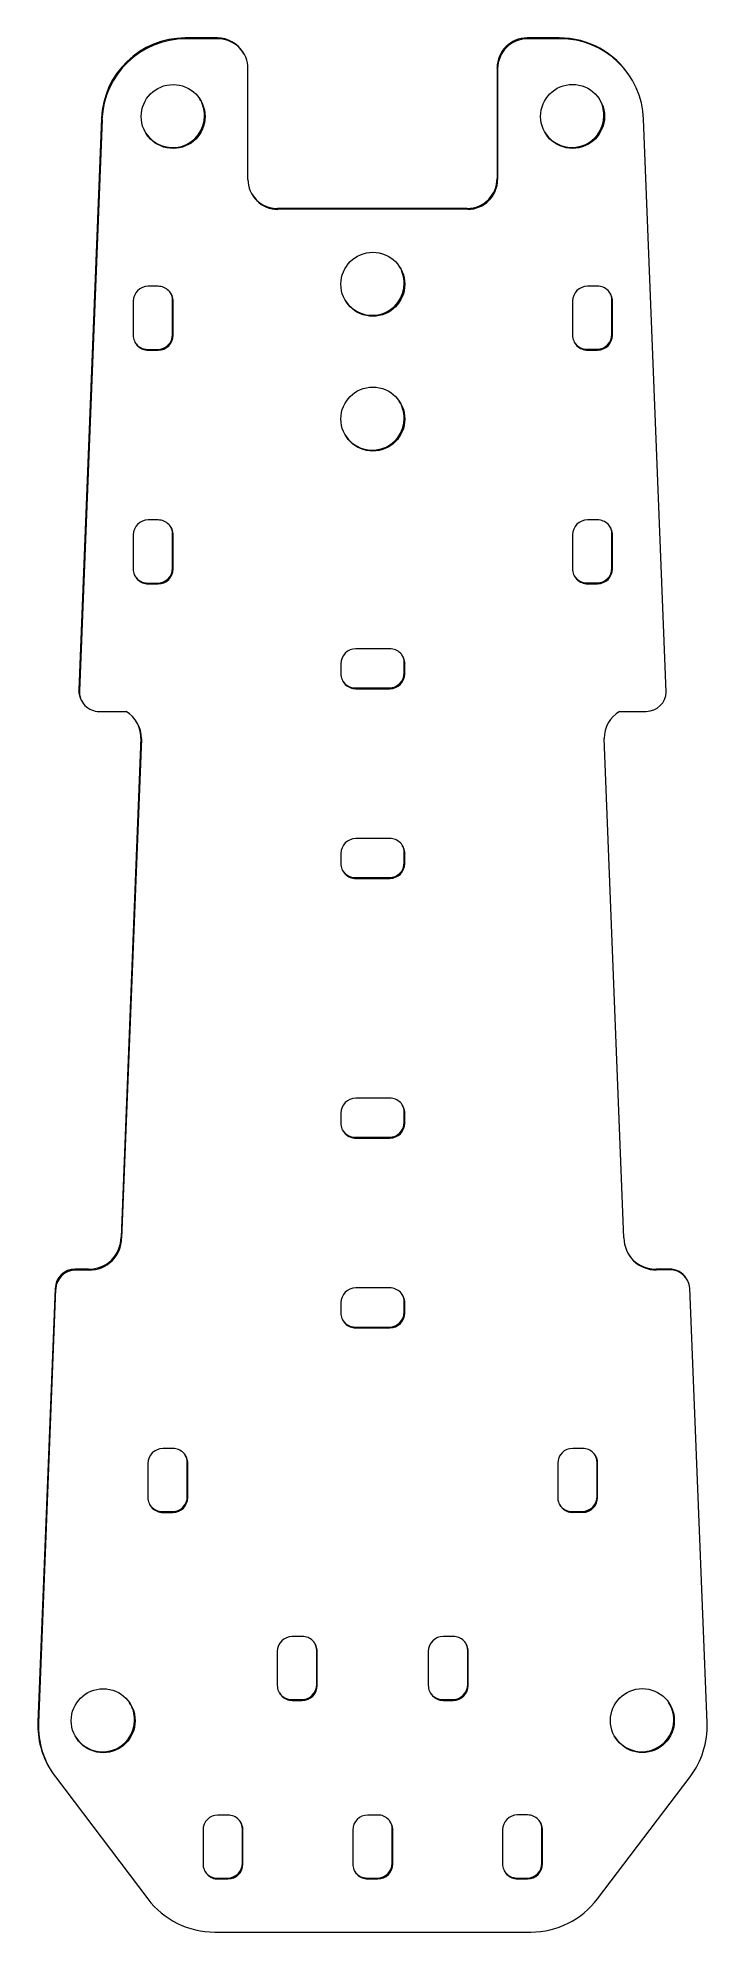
# Model space of a CAD drawing. Header units: millimetres. Extents: x -16.8 to 16.8, y -47.3 to 47.6.
import ezdxf

# ---------------------------------------------------------------- set-up
doc = ezdxf.new("R2010")
doc.units = ezdxf.units.MM

msp = doc.modelspace()

# ---------------------------------------------------------------- linework, layer by layer
at = {"color": 7, "linetype": 'Continuous', "lineweight": 15}
for p, q in [((-7.762, 47.549), (-9.376, 47.548)), ((-9.35, 47.506), (-9.376, 47.548)), ((-7.736, 47.507), (-9.35, 47.506)), ((-7.736, 47.507), (-7.762, 47.549)), ((9.351, 47.553), (7.738, 47.552)), ((7.765, 47.51), (7.738, 47.552)), ((9.378, 47.511), (7.765, 47.51)), ((9.378, 47.511), (9.351, 47.553)), ((-6.467, 46.808), (-6.494, 46.85)), ((-6.236, 40.468), (-6.236, 46.007)), ((6.265, 46.01), (6.238, 46.052)), ((6.238, 46.052), (6.238, 40.514)), ((6.265, 46.01), (6.265, 40.471)), ((12.928, 45.555), (12.902, 45.597)), ((-13.573, 43.514), (-14.706, 14.918)), ((-13.546, 43.472), (-14.68, 14.876)), ((-13.546, 43.472), (-13.573, 43.514)), ((14.708, 14.821), (13.574, 43.479)), ((6.265, 40.471), (6.238, 40.514)), ((4.738, 39.014), (-4.763, 39.011)), ((-4.736, 38.969), (-4.763, 39.011)), ((4.765, 38.971), (-4.736, 38.969)), ((4.765, 38.971), (4.738, 39.014)), ((-10.734, 35.119), (-11.234, 35.118)), ((11.264, 35.124), (10.764, 35.124)), ((-11.984, 34.368), (-11.984, 32.669)), ((-9.984, 34.369), (-10.011, 34.411)), ((-10.011, 32.711), (-10.011, 34.411)), ((-9.984, 32.669), (-9.984, 34.369)), ((10.014, 34.374), (10.014, 32.674)), ((12.014, 34.374), (11.987, 34.416)), ((11.987, 32.717), (11.987, 34.416)), ((12.014, 32.674), (12.014, 34.374)), ((-9.984, 32.669), (-10.011, 32.711)), ((12.014, 32.674), (11.987, 32.717)), ((-11.234, 31.919), (-11.261, 31.961)), ((-11.261, 31.961), (-10.761, 31.961)), ((-11.234, 31.919), (-10.734, 31.919)), ((-10.734, 31.919), (-10.761, 31.961)), ((10.764, 31.924), (10.737, 31.967)), ((10.737, 31.967), (11.237, 31.967)), ((10.764, 31.924), (11.264, 31.924)), ((11.264, 31.924), (11.237, 31.967)), ((-10.735, 23.421), (-11.235, 23.421)), ((11.263, 23.426), (10.763, 23.426)), ((-11.985, 22.671), (-11.985, 20.971)), ((-9.985, 22.672), (-10.011, 22.714)), ((-10.011, 21.014), (-10.011, 22.714)), ((-9.985, 20.972), (-9.985, 22.672)), ((10.014, 22.676), (10.013, 20.977)), ((12.013, 22.677), (11.987, 22.719)), ((11.987, 21.019), (11.987, 22.719)), ((12.013, 20.977), (12.013, 22.677)), ((-9.985, 20.972), (-10.011, 21.014)), ((12.013, 20.977), (11.987, 21.019)), ((-11.235, 20.222), (-11.261, 20.264)), ((-11.261, 20.264), (-10.761, 20.264)), ((-11.235, 20.222), (-10.735, 20.222)), ((-10.735, 20.222), (-10.761, 20.264)), ((10.763, 20.227), (10.737, 20.269)), ((10.737, 20.269), (11.237, 20.269)), ((10.763, 20.227), (11.263, 20.227)), ((11.263, 20.227), (11.237, 20.269)), ((-1.586, 16.225), (-1.586, 15.725)), ((0.864, 16.975), (-0.836, 16.975)), ((1.587, 16.268), (1.614, 16.226)), ((1.587, 15.768), (1.587, 16.268)), ((1.614, 15.726), (1.614, 16.226)), ((1.587, 15.768), (1.614, 15.726)), ((-14.68, 14.876), (-14.706, 14.918)), ((-14.553, 14.345), (-14.526, 14.302)), ((-0.863, 15.018), (-0.836, 14.975)), ((-0.863, 15.018), (0.837, 15.018)), ((-0.836, 14.975), (0.864, 14.976)), ((0.837, 15.018), (0.864, 14.976)), ((-13.68, 13.837), (-12.337, 13.837)), ((12.365, 13.843), (13.708, 13.843)), ((-11.601, 12.516), (-12.591, -12.479)), ((-11.574, 12.473), (-12.564, -12.521)), ((-11.574, 12.473), (-11.601, 12.516)), ((12.59, -12.515), (11.602, 12.479)), ((-1.586, 6.727), (-1.586, 6.227)), ((0.864, 7.477), (-0.836, 7.477)), ((1.587, 6.77), (1.614, 6.728)), ((1.587, 6.27), (1.587, 6.77)), ((1.613, 6.228), (1.614, 6.728)), ((1.587, 6.27), (1.613, 6.228)), ((-0.863, 5.52), (-0.836, 5.477)), ((-0.863, 5.52), (0.837, 5.52)), ((-0.836, 5.477), (0.864, 5.478)), ((0.837, 5.52), (0.864, 5.478)), ((0.863, -5.52), (-0.837, -5.52)), ((-1.587, -6.27), (-1.587, -6.77)), ((1.586, -6.227), (1.613, -6.269)), ((1.586, -6.727), (1.586, -6.227)), ((1.613, -6.769), (1.613, -6.269)), ((-0.864, -7.477), (-0.837, -7.52)), ((-0.864, -7.477), (0.836, -7.477)), ((-0.837, -7.52), (0.863, -7.519)), ((0.836, -7.477), (0.863, -7.519)), ((1.586, -6.727), (1.613, -6.769)), ((-12.564, -12.521), (-12.591, -12.479)), ((-14.868, -14.121), (-14.894, -14.079)), ((-14.223, -14.079), (-14.894, -14.079)), ((-14.196, -14.121), (-14.868, -14.121)), ((-14.196, -14.121), (-14.223, -14.079)), ((14.221, -14.114), (14.195, -14.072)), ((14.866, -14.072), (14.195, -14.072)), ((14.893, -14.114), (14.221, -14.114)), ((14.893, -14.114), (14.866, -14.072)), ((-15.894, -15.039), (-16.754, -36.751)), ((-15.867, -15.082), (-16.727, -36.793)), ((-15.867, -15.082), (-15.894, -15.039)), ((0.863, -15.018), (-0.837, -15.018)), ((15.738, -14.58), (15.712, -14.538)), ((16.751, -36.785), (15.89, -15.033)), ((-1.587, -15.768), (-1.587, -16.268)), ((1.586, -15.725), (1.612, -15.767)), ((1.586, -16.225), (1.586, -15.725)), ((1.612, -16.267), (1.612, -15.767)), ((-0.864, -16.975), (-0.837, -17.018)), ((-0.864, -16.975), (0.836, -16.975)), ((-0.837, -17.018), (0.862, -17.017)), ((0.836, -16.975), (0.862, -17.017)), ((1.586, -16.225), (1.612, -16.267)), ((-9.997, -23.056), (-10.497, -23.056)), ((10.522, -23.051), (10.022, -23.051)), ((-11.247, -23.806), (-11.247, -25.505)), ((-9.247, -23.805), (-9.274, -23.763)), ((-9.274, -25.463), (-9.274, -23.763)), ((-9.248, -25.505), (-9.247, -23.805)), ((9.272, -23.801), (9.272, -25.501)), ((11.272, -23.8), (11.245, -23.758)), ((11.245, -25.458), (11.245, -23.758)), ((11.272, -25.5), (11.272, -23.8)), ((-9.248, -25.505), (-9.274, -25.463)), ((11.272, -25.5), (11.245, -25.458)), ((-10.497, -26.255), (-10.524, -26.213)), ((-10.524, -26.213), (-10.024, -26.213)), ((-10.497, -26.255), (-9.997, -26.255)), ((-9.997, -26.255), (-10.024, -26.213)), ((10.022, -26.25), (9.995, -26.208)), ((9.995, -26.208), (10.495, -26.208)), ((10.022, -26.25), (10.522, -26.25)), ((10.522, -26.25), (10.495, -26.208)), ((-3.518, -32.465), (-4.018, -32.465)), ((-2.768, -33.214), (-2.795, -33.172)), ((-2.795, -34.872), (-2.795, -33.172)), ((4.041, -32.463), (3.541, -32.463)), ((4.791, -33.213), (4.765, -33.17)), ((4.765, -34.87), (4.765, -33.17)), ((-4.768, -33.215), (-4.768, -34.914)), ((-2.768, -34.914), (-2.768, -33.214)), ((2.792, -33.213), (2.791, -34.913)), ((4.791, -34.912), (4.791, -33.213)), ((-2.768, -34.914), (-2.795, -34.872)), ((4.791, -34.912), (4.765, -34.87)), ((-4.018, -35.664), (-4.045, -35.622)), ((-4.045, -35.622), (-3.545, -35.622)), ((-4.018, -35.664), (-3.518, -35.664)), ((-3.518, -35.664), (-3.545, -35.622)), ((3.541, -35.662), (3.515, -35.62)), ((3.515, -35.62), (4.015, -35.62)), ((3.541, -35.662), (4.041, -35.662)), ((4.041, -35.662), (4.015, -35.62)), ((-16.727, -36.793), (-16.754, -36.751)), ((-16.109, -39.159), (-16.082, -39.201)), ((-15.878, -39.495), (-11.248, -45.601)), ((11.271, -45.596), (15.901, -39.488)), ((-7.238, -41.403), (-7.738, -41.403)), ((0.261, -41.401), (-0.239, -41.401)), ((7.761, -41.4), (7.261, -41.4)), ((-8.488, -42.153), (-8.488, -43.853)), ((-6.488, -42.153), (-6.515, -42.111)), ((-6.515, -43.81), (-6.515, -42.111)), ((-6.488, -43.852), (-6.488, -42.153)), ((-0.989, -42.152), (-0.989, -43.851)), ((1.011, -42.151), (0.985, -42.109)), ((0.985, -43.808), (0.985, -42.109)), ((1.011, -43.851), (1.011, -42.151)), ((6.511, -42.15), (6.511, -43.849)), ((8.511, -42.149), (8.484, -42.107)), ((8.484, -43.807), (8.484, -42.107)), ((8.511, -43.849), (8.511, -42.149)), ((-7.738, -44.603), (-7.765, -44.56)), ((-7.765, -44.56), (-7.265, -44.56)), ((-7.238, -44.602), (-7.265, -44.56)), ((-6.488, -43.852), (-6.515, -43.81)), ((-0.265, -44.559), (0.235, -44.558)), ((-0.239, -44.601), (-0.265, -44.559)), ((0.261, -44.601), (0.235, -44.558)), ((1.011, -43.851), (0.985, -43.808)), ((7.261, -44.599), (7.234, -44.557)), ((7.234, -44.557), (7.734, -44.557)), ((7.761, -44.599), (7.734, -44.557)), ((8.511, -43.849), (8.484, -43.807)), ((-7.738, -44.603), (-7.238, -44.602)), ((-0.239, -44.601), (0.261, -44.601)), ((7.261, -44.599), (7.761, -44.599)), ((-7.902, -47.262), (7.924, -47.259))]:
    msp.add_line(p, q, dxfattribs=at)
for centre in [(-9.984, 43.617), (10.015, 43.622), (0.015, 35.222), (0.015, 28.473), (-13.487, -36.681), (13.511, -36.675)]:
    msp.add_circle(centre, 1.6, dxfattribs=at)
for centre, radius, start, end in [((-9.375, 43.348), 4.201, 90.01223, 177.72481), ((-9.349, 43.305), 4.201, 90.01223, 177.72481), ((-7.762, 46.049), 1.499, 32.28406, 90.01785), ((-7.735, 46.007), 1.499, 359.99839, 90.02002), ((7.739, 46.052), 1.5, 90.01235, 179.99072), ((7.765, 46.01), 1.5, 90.01235, 179.99072), ((9.352, 43.354), 4.198, 32.28415, 90.01777), ((9.379, 43.313), 4.198, 2.26835, 90.01944), ((-10.011, 43.659), 1.6, 212.29798, 359.99837), ((-10.01, 43.66), 1.599, 359.99635, 32.28095), ((9.988, 43.664), 1.6, 212.29798, 359.99837), ((9.989, 43.664), 1.599, 359.99635, 32.28095), ((-4.737, 40.468), 1.499, 179.99839, 270.02002), ((4.738, 40.514), 1.5, 270.01235, 359.99072), ((4.764, 40.472), 1.5, 270.01235, 359.99072), ((-4.763, 40.511), 1.499, 212.28406, 270.01785), ((-0.011, 35.264), 1.599, 359.99635, 32.28095), ((-11.234, 34.368), 0.75, 90.01235, 179.99072), ((-10.734, 34.369), 0.75, 359.99839, 90.02002), ((-0.012, 35.264), 1.6, 212.29798, 359.99837), ((10.764, 34.373), 0.75, 90.01235, 179.99072), ((11.264, 34.374), 0.75, 359.99839, 90.02002), ((-10.76, 34.411), 0.75, 359.99643, 30.37306), ((11.238, 34.416), 0.75, 359.99643, 30.37306), ((-11.234, 32.669), 0.75, 179.99839, 270.02002), ((-11.261, 32.711), 0.75, 214.19257, 270.01696), ((-10.761, 32.712), 0.75, 270.01235, 359.99072), ((-10.734, 32.669), 0.75, 270.01235, 359.99072), ((10.764, 32.674), 0.75, 179.99839, 270.02002), ((10.737, 32.716), 0.75, 214.19257, 270.01696), ((11.237, 32.717), 0.75, 270.01235, 359.99072), ((11.264, 32.675), 0.75, 270.01235, 359.99072), ((-0.012, 28.515), 1.6, 212.29798, 359.99837), ((-0.011, 28.515), 1.599, 359.99635, 32.28095), ((-11.234, 22.671), 0.75, 90.01235, 179.99072), ((-10.734, 22.672), 0.75, 359.99839, 90.02002), ((-10.761, 22.714), 0.75, 359.99643, 30.37306), ((10.764, 22.676), 0.75, 90.01235, 179.99072), ((11.264, 22.677), 0.75, 359.99839, 90.02002), ((11.237, 22.719), 0.75, 359.99643, 30.37306), ((-11.235, 20.971), 0.75, 179.99839, 270.02002), ((-10.762, 21.014), 0.75, 270.01235, 359.99072), ((-10.735, 20.972), 0.75, 270.01235, 359.99072), ((10.763, 20.977), 0.75, 179.99839, 270.02002), ((11.236, 21.019), 0.75, 270.01235, 359.99072), ((11.263, 20.977), 0.75, 270.01235, 359.99072), ((-11.262, 21.014), 0.75, 214.19257, 270.01696), ((10.736, 21.019), 0.75, 214.19257, 270.01696), ((-0.836, 16.225), 0.75, 90.01235, 179.99072), ((0.864, 16.226), 0.75, 359.99839, 90.02002), ((0.838, 16.268), 0.75, 359.99643, 30.37306), ((-0.836, 15.725), 0.75, 179.99839, 270.02002), ((-0.863, 15.767), 0.75, 214.19257, 270.01696), ((0.837, 15.768), 0.75, 270.01235, 359.99072), ((0.864, 15.726), 0.75, 270.01235, 359.99072), ((-13.708, 14.878), 0.999, 177.72929, 212.28074), ((-13.681, 14.836), 1, 177.73101, 270.02008), ((13.708, 14.843), 1, 270.01254, 358.7038), ((-13.173, 12.474), 1.599, 359.99595, 58.5018), ((-13.2, 12.516), 1.599, 359.99642, 32.28087), ((13.202, 12.479), 1.6, 121.51366, 179.99324), ((-0.836, 6.727), 0.75, 90.01235, 179.99072), ((0.864, 6.728), 0.75, 359.99839, 90.02002), ((0.837, 6.77), 0.75, 359.99643, 30.37306), ((-0.837, 6.227), 0.75, 179.99839, 270.02002), ((-0.863, 6.269), 0.75, 214.19257, 270.01696), ((0.837, 6.27), 0.75, 270.01235, 359.99072), ((0.863, 6.228), 0.75, 270.01235, 359.99072), ((-0.837, -6.27), 0.75, 90.01235, 179.99072), ((0.863, -6.269), 0.75, 359.99839, 90.02002), ((0.837, -6.227), 0.75, 359.99643, 30.37306), ((-0.837, -6.77), 0.75, 179.99839, 270.02002), ((-0.864, -6.728), 0.75, 214.19257, 270.01696), ((0.836, -6.727), 0.75, 270.01235, 359.99072), ((0.863, -6.769), 0.75, 270.01235, 359.99072), ((-14.191, -12.479), 1.6, 268.87937, 359.99069), ((-14.165, -12.521), 1.6, 268.87937, 359.99069), ((14.189, -12.515), 1.599, 179.99856, 271.1535), ((-14.894, -15.079), 1, 90.01268, 177.72437), ((-14.867, -15.121), 1, 90.01268, 177.72437), ((14.163, -12.473), 1.599, 212.28422, 271.15122), ((14.867, -15.072), 1, 32.28424, 90.01768), ((14.893, -15.114), 1, 4.61793, 90.01984), ((-0.837, -15.768), 0.75, 90.01235, 179.99072), ((0.863, -15.767), 0.75, 359.99839, 90.02002), ((0.836, -15.725), 0.75, 359.99643, 30.37306), ((-0.838, -16.268), 0.75, 179.99839, 270.02002), ((-0.864, -16.226), 0.75, 214.19257, 270.01696), ((0.836, -16.225), 0.75, 270.01235, 359.99072), ((0.862, -16.267), 0.75, 270.01235, 359.99072), ((-10.497, -23.806), 0.75, 90.01235, 179.99072), ((-9.997, -23.805), 0.75, 359.99839, 90.02002), ((-10.024, -23.763), 0.75, 359.99643, 30.37306), ((10.022, -23.801), 0.75, 90.01235, 179.99072), ((10.522, -23.8), 0.75, 359.99839, 90.02002), ((10.495, -23.758), 0.75, 359.99643, 30.37306), ((-10.498, -25.505), 0.75, 179.99839, 270.02002), ((-10.024, -25.463), 0.75, 270.01235, 359.99072), ((-9.998, -25.505), 0.75, 270.01235, 359.99072), ((10.021, -25.501), 0.75, 179.99839, 270.02002), ((10.495, -25.458), 0.75, 270.01235, 359.99072), ((10.521, -25.5), 0.75, 270.01235, 359.99072), ((-10.524, -25.463), 0.75, 214.19257, 270.01696), ((9.995, -25.458), 0.75, 214.19257, 270.01696), ((-4.018, -33.215), 0.75, 90.01235, 179.99072), ((-3.518, -33.214), 0.75, 359.99839, 90.02002), ((-3.544, -33.172), 0.75, 359.99643, 30.37306), ((3.542, -33.213), 0.75, 90.01235, 179.99072), ((4.042, -33.213), 0.75, 359.99839, 90.02002), ((4.015, -33.17), 0.75, 359.99643, 30.37306), ((-4.018, -34.914), 0.75, 179.99839, 270.02002), ((-3.545, -34.872), 0.75, 270.01235, 359.99072), ((-3.518, -34.914), 0.75, 270.01235, 359.99072), ((3.541, -34.913), 0.75, 179.99839, 270.02002), ((4.014, -34.87), 0.75, 270.01235, 359.99072), ((4.041, -34.912), 0.75, 270.01235, 359.99072), ((-13.513, -36.639), 1.599, 359.99635, 32.28095), ((-4.045, -34.872), 0.75, 214.19257, 270.01696), ((3.514, -34.87), 0.75, 214.19257, 270.01696), ((13.484, -36.633), 1.599, 359.99635, 32.28095), ((-12.56, -36.917), 4.198, 177.72919, 212.28084), ((-12.533, -36.959), 4.198, 177.7291, 217.17127), ((-13.514, -36.639), 1.6, 212.29798, 359.99837), ((13.484, -36.633), 1.6, 212.29798, 359.99837), ((12.554, -36.951), 4.2, 322.83242, 2.26434), ((-7.738, -42.153), 0.75, 90.01235, 179.99072), ((-7.238, -42.153), 0.75, 359.99839, 90.02002), ((-0.238, -42.152), 0.75, 90.01235, 179.99072), ((0.262, -42.151), 0.75, 359.99839, 90.02002), ((7.261, -42.15), 0.75, 90.01235, 179.99072), ((7.761, -42.149), 0.75, 359.99839, 90.02002), ((-7.264, -42.111), 0.75, 359.99643, 30.37306), ((0.235, -42.109), 0.75, 359.99643, 30.37306), ((7.734, -42.107), 0.75, 359.99643, 30.37306), ((-7.738, -43.853), 0.75, 179.99839, 270.02002), ((-7.765, -43.811), 0.75, 214.19257, 270.01696), ((-7.265, -43.81), 0.75, 270.01235, 359.99072), ((-7.238, -43.852), 0.75, 270.01235, 359.99072), ((-0.239, -43.851), 0.75, 179.99839, 270.02002), ((-0.266, -43.809), 0.75, 214.19257, 270.01696), ((0.234, -43.808), 0.75, 270.01235, 359.99072), ((0.261, -43.851), 0.75, 270.01235, 359.99072), ((7.26, -43.849), 0.75, 179.99839, 270.02002), ((7.234, -43.807), 0.75, 214.19257, 270.01696), ((7.734, -43.807), 0.75, 270.01235, 359.99072), ((7.76, -43.849), 0.75, 270.01235, 359.99072), ((-7.903, -43.064), 4.199, 217.17484, 270.01688), ((7.923, -43.058), 4.201, 270.01482, 322.83442)]:
    msp.add_arc(centre, radius, start, end, dxfattribs=at)

doc.saveas('drawing.dxf')
